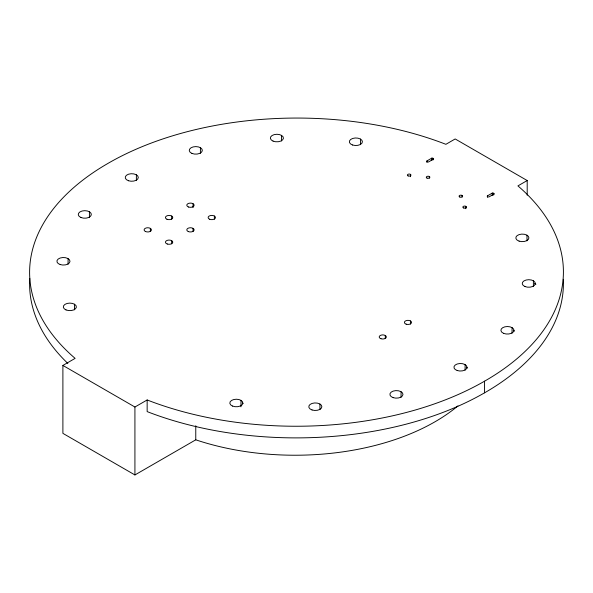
<?xml version="1.0" encoding="UTF-8"?>
<svg xmlns="http://www.w3.org/2000/svg" width="593" height="593" viewBox="0 0 593 593"><rect width="100%" height="100%" fill="white"/><g stroke="black" fill="none" stroke-linecap="round" stroke-linejoin="round"><path stroke-width="0.89" d="M457.959 405.886A198.003 114.316 0 0 1 195.764 439.821L134.922 474.949L62.895 433.357L62.895 365.436L75.118 358.372A266.509 153.869 0 0 1 107.667 163.572A266.642 153.943 0 0 1 445.892 144.314L455.172 138.955L527.199 180.539L527.199 195.23M426.916 162.504L426.916 160.955L431.756 158.153A0.904 0.519 0 0 1 432.972 158.249M487.424 197.439L487.424 195.883L492.264 193.088A0.904 0.519 0 0 1 493.48 193.185L493.48 194.734M62.895 365.436L134.922 407.02L147.153 399.964A266.509 153.869 0 0 0 484.563 381.18A266.642 153.943 0 0 0 517.926 185.898L527.199 180.539M533.396 280.793L533.396 286.404M526.992 235.199L526.992 240.802M512.055 327.625L512.055 333.229M493.784 194.912L493.784 193.355A0.904 0.519 0 0 1 493.947 194.059L489.099 196.854A0.904 0.519 0 0 1 487.891 196.765M493.598 193.288L493.598 194.845M492.264 193.088L492.264 195.416M484.563 381.18L484.563 392.818A266.509 153.869 0 0 1 147.153 411.609L147.153 399.964M465.89 206.371L465.89 208.706M465.097 364.599L465.097 370.202M462.11 195.46L462.11 197.009M433.09 158.353L433.09 159.91M431.756 158.153L431.756 160.488M429.339 176.536L429.339 178.085M410.497 320.946L410.497 324.052M410.43 174.349L410.43 176.684M401.061 391.706L401.061 397.317M385.287 335.497L385.287 338.603M360.5 139.073L360.5 144.685M319.946 404.033L319.946 409.637M281.527 135.374L281.527 140.986M240.973 400.334L240.973 406.805M214.392 216.037L214.392 219.143M200.412 147.701L200.412 153.305M195.764 425.752L195.764 439.821M193.044 203.718L193.044 207.594M193.044 228.364L193.044 231.47M171.696 216.037L171.696 219.143M171.696 240.684L171.696 243.79M150.355 228.364L150.355 231.47M136.375 174.816L136.375 180.42M134.922 407.02L134.922 474.949M89.417 211.783L89.417 217.394M74.481 304.209L74.481 309.82M68.076 258.615L68.076 264.219M427.079 161.652A0.904 0.519 0 0 1 426.916 160.955M433.275 158.427A0.904 0.519 0 0 1 433.439 159.124L428.598 161.919A0.904 0.519 0 0 1 427.383 161.83M487.579 196.587A0.904 0.519 0 0 1 487.424 195.883M563.306 279.281A266.642 153.943 0 0 1 484.563 392.825M67.832 363.42A266.509 153.869 0 0 1 29.783 278.384M242.189 402.995A8.91 5.144 0 0 1 243.086 403.514M466.313 367.252A8.91 5.144 0 0 1 467.61 368.06M513.271 330.286A8.91 5.144 0 0 1 514.568 331.087M534.612 283.454A8.91 5.144 0 0 1 535.916 284.262M273.069 141.104A6.538 3.773 0 0 0 283.402 138.436A6.538 3.773 0 0 0 274.24 134.604A6.538 3.773 0 0 0 273.069 141.104M352.613 145.011A6.538 3.773 0 0 0 362.419 141.742A6.538 3.773 0 0 0 352.613 138.473A6.538 3.773 0 0 0 352.613 145.011M408.125 175.913A1.779 1.03 0 0 0 410.942 175.187A1.779 1.03 0 0 0 408.444 174.142A1.779 1.03 0 0 0 408.125 175.913M427.027 178.1A1.779 1.03 0 0 0 429.851 177.366A1.779 1.03 0 0 0 427.353 176.321A1.779 1.03 0 0 0 427.027 178.1M191.954 153.424A6.538 3.773 0 0 0 202.295 150.763A6.538 3.773 0 0 0 193.125 146.923A6.538 3.773 0 0 0 191.954 153.424M459.805 197.017A1.779 1.03 0 0 0 462.622 196.29A1.779 1.03 0 0 0 460.124 195.245A1.779 1.03 0 0 0 459.805 197.017M463.741 207.995A1.779 1.03 0 0 0 466.417 207.105A1.779 1.03 0 0 0 463.741 206.208A1.779 1.03 0 0 0 463.741 207.995M519.105 241.136A6.538 3.773 0 0 0 528.912 237.867A6.538 3.773 0 0 0 519.105 234.598A6.538 3.773 0 0 0 519.105 241.136M524.938 286.523A6.538 3.773 0 0 0 535.279 283.854A6.538 3.773 0 0 0 526.11 280.022A6.538 3.773 0 0 0 524.938 286.523M503.598 333.348A6.538 3.773 0 0 0 513.931 330.686A6.538 3.773 0 0 0 504.769 326.847A6.538 3.773 0 0 0 503.598 333.348M406.19 324.186A3.565 2.061 0 0 0 411.542 322.399A3.565 2.061 0 0 0 406.19 320.62A3.565 2.061 0 0 0 406.19 324.186M128.488 180.746A6.538 3.773 0 0 0 138.295 177.485A6.538 3.773 0 0 0 128.488 174.216A6.538 3.773 0 0 0 128.488 180.746M188.626 207.039A3.662 2.113 0 0 0 194.119 205.208A3.662 2.113 0 0 0 188.626 203.377A3.662 2.113 0 0 0 188.626 207.039M209.655 219.247A3.662 2.113 0 0 0 215.444 217.75A3.662 2.113 0 0 0 210.307 215.6A3.662 2.113 0 0 0 209.655 219.247M166.959 219.247A3.662 2.113 0 0 0 172.748 217.75A3.662 2.113 0 0 0 167.619 215.6A3.662 2.113 0 0 0 166.959 219.247M188.307 231.566A3.662 2.113 0 0 0 194.096 230.077A3.662 2.113 0 0 0 188.959 227.927A3.662 2.113 0 0 0 188.307 231.566M80.959 217.505A6.538 3.773 0 0 0 91.3 214.844A6.538 3.773 0 0 0 82.13 211.004A6.538 3.773 0 0 0 80.959 217.505M145.619 231.566A3.662 2.113 0 0 0 151.408 230.077A3.662 2.113 0 0 0 146.271 227.927A3.662 2.113 0 0 0 145.619 231.566M167.278 244.012A3.662 2.113 0 0 0 172.771 242.181A3.662 2.113 0 0 0 167.278 240.35A3.662 2.113 0 0 0 167.278 244.012M60.182 264.552A6.538 3.773 0 0 0 69.989 261.283A6.538 3.773 0 0 0 60.182 258.014A6.538 3.773 0 0 0 60.182 264.552M66.023 309.931A6.538 3.773 0 0 0 76.356 307.27A6.538 3.773 0 0 0 67.187 303.431A6.538 3.773 0 0 0 66.023 309.931M380.98 338.736A3.565 2.061 0 0 0 386.332 336.957A3.565 2.061 0 0 0 380.98 335.171A3.565 2.061 0 0 0 380.98 338.736M457.203 370.529A6.538 3.773 0 0 0 467.01 367.267A6.538 3.773 0 0 0 457.203 363.998A6.538 3.773 0 0 0 457.203 370.529M393.166 397.644A6.538 3.773 0 0 0 402.973 394.375A6.538 3.773 0 0 0 393.166 391.106A6.538 3.773 0 0 0 393.166 397.644M232.515 406.057A6.538 3.773 0 0 0 242.848 403.388A6.538 3.773 0 0 0 233.679 399.556A6.538 3.773 0 0 0 232.515 406.057M312.059 409.971A6.538 3.773 0 0 0 321.858 406.702A6.538 3.773 0 0 0 312.059 403.433A6.538 3.773 0 0 0 312.059 409.971"/></g></svg>
